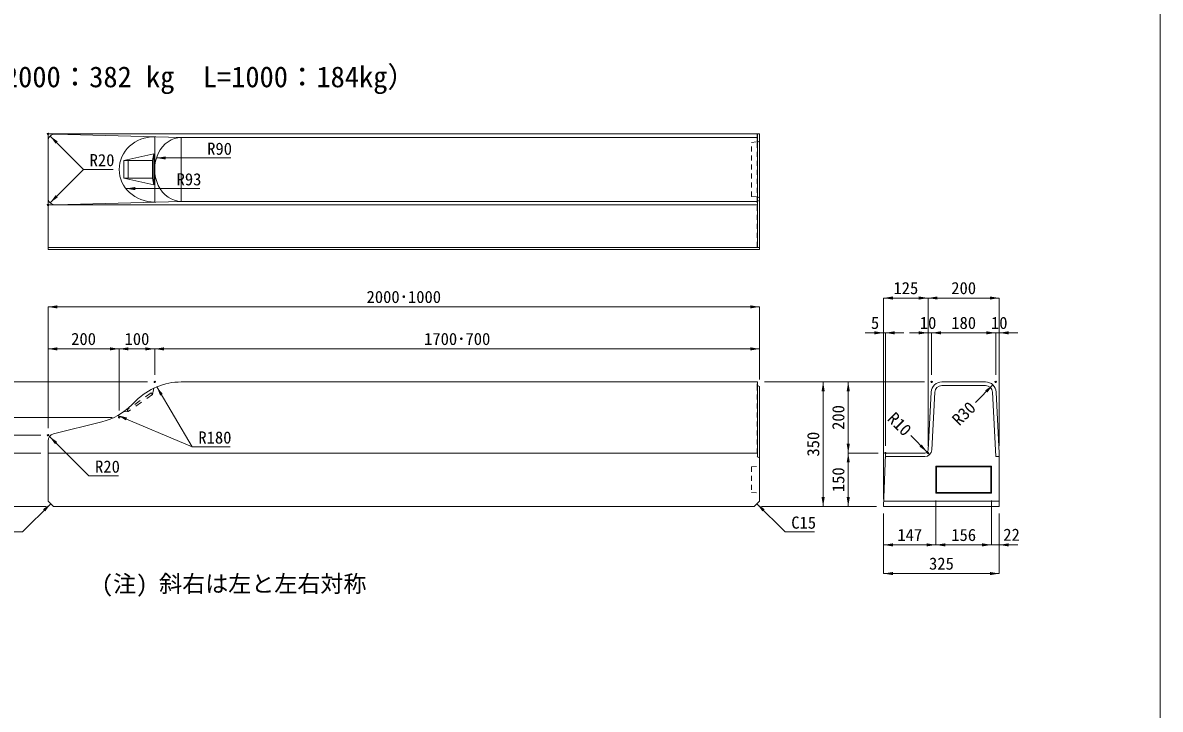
# Model space of a CAD drawing. Units: millimetres at full size, sheet at 1:25. Extents: x 19044 to 37689, y -9270 to 9420.
# Drawn here: x 34492 to 37689, y 2930 to 4860 of the extents above; entities that cross this region are included whole.
import ezdxf
from ezdxf.enums import TextEntityAlignment as Align

# ---------------------------------------------------------------- set-up
doc = ezdxf.new("R2010")
doc.units = ezdxf.units.MM
doc.header["$LTSCALE"] = 25
doc.linetypes.add('USER1', pattern=[1.5, 0.75, -0.75])
doc.linetypes.add('USER3', pattern=[1.0125, 0.5625, -0.45])
for name, color, linetype, lineweight in [('0_2', 7, 'Continuous', 9), ('寸法線', 7, 'Continuous', 9), ('本体', 2, 'Continuous', 5), ('枠', 5, 'Continuous', 5), ('補助線', 8, 'Continuous', 13)]:
    doc.layers.add(name, color=color, linetype=linetype, lineweight=lineweight)
doc.styles.add('ＭＳ ゴシック', font='')
doc.styles.get('ＭＳ ゴシック').set_extended_font_data('MS Gothic')

# ---------------------------------------------------------------- blocks, each defined once
blk = doc.blocks.new('filled_arrow')
at = {"color": 0, "linetype": 'Continuous', "lineweight": -2}
blk.add_solid([(7.5, 1.25), (0, 0), (7.5, -1.25)], dxfattribs=at)

msp = doc.modelspace()

# ---------------------------------------------------------------- linework, layer by layer
at = {"layer": '0_2', "color": 2, "lineweight": 13}
msp.add_line((34563.27, 3650.21), (36557.27, 3650.21), dxfattribs=at)
at = {"layer": '寸法線'}
for p, q in [((34563.27, 4061.24), (36563.27, 4061.24)), ((34563.27, 3720.21), (34563.27, 4061.24)), ((36563.27, 3857.21), (36563.27, 4061.24)), ((36911.71, 4086.07), (37036.71, 4086.07)), ((36911.71, 3520.21), (36911.71, 4086.07)), ((37036.71, 3670.21), (37036.71, 4086.07)), ((37036.71, 4086.07), (37236.71, 4086.07)), ((37036.71, 3670.21), (37036.71, 4086.07)), ((37236.71, 3670.21), (37236.71, 4086.07)), ((36859.71, 3988.23), (36968.71, 3988.23)), ((36911.71, 3520.21), (36911.71, 3988.23)), ((36916.71, 3670.21), (36916.71, 3988.23)), ((36984.71, 3988.23), (37098.71, 3988.23)), ((37036.71, 3670.21), (37036.71, 3988.23)), ((37046.71, 3870.21), (37046.71, 3988.23)), ((37046.71, 3988.23), (37226.71, 3988.23)), ((37046.71, 3870.21), (37046.71, 3988.23)), ((37174.71, 3988.23), (37288.71, 3988.23)), ((37226.71, 3870.21), (37226.71, 3988.23)), ((37226.71, 3870.21), (37226.71, 3988.23)), ((37236.71, 3670.21), (37236.71, 3988.23)), ((34563.27, 3943.11), (34763.27, 3943.11)), ((34563.27, 3720.21), (34563.27, 3943.11)), ((34763.27, 3770.21), (34763.27, 3943.11)), ((34763.27, 3943.11), (34863.27, 3943.11)), ((34763.27, 3770.21), (34763.27, 3943.11)), ((34863.27, 3870.21), (34863.27, 3943.11)), ((34863.27, 3943.11), (36563.27, 3943.11)), ((34863.27, 3870.21), (34863.27, 3943.11)), ((36563.27, 3857.21), (36563.27, 3943.11)), ((34843.27, 3850.21), (34409.7, 3850.21)), ((36577.27, 3850.21), (36741.78, 3850.21)), ((36741.78, 3500.21), (36741.78, 3850.21)), ((37026.71, 3850.21), (36741.78, 3850.21)), ((36741.78, 3850.21), (36741.78, 3500.21)), ((36812.31, 3650.21), (36812.31, 3850.21)), ((37026.71, 3850.21), (36812.31, 3850.21)), ((37218.85, 3841.94), (37169.51, 3792.6)), ((34743.27, 3750.21), (34409.7, 3750.21)), ((34743.27, 3750.21), (34409.7, 3750.21)), ((34543.27, 3700.21), (34409.7, 3700.21)), ((34543.27, 3700.21), (34409.7, 3700.21)), ((37034.09, 3652.96), (36987.75, 3699.31)), ((34543.27, 3650.21), (34409.7, 3650.21)), ((34543.27, 3650.21), (34409.7, 3650.21)), ((36812.31, 3500.21), (36812.31, 3650.21)), ((36896.71, 3650.21), (36812.31, 3650.21)), ((36896.71, 3650.21), (36812.31, 3650.21)), ((37058.71, 3517.21), (37058.71, 3392.08)), ((37058.71, 3517.21), (37058.71, 3392.08)), ((37214.71, 3517.21), (37214.71, 3393.33)), ((37214.71, 3517.21), (37214.71, 3392.08)), ((34558.27, 3500.21), (34409.7, 3500.21)), ((36568.27, 3500.21), (36741.78, 3500.21)), ((36891.71, 3500.21), (36741.78, 3500.21)), ((36891.71, 3500.21), (36812.31, 3500.21)), ((36911.71, 3480.21), (36911.71, 3392.08)), ((36911.71, 3480.21), (36911.71, 3311.48)), ((37236.71, 3480.21), (37236.71, 3392.08)), ((37236.71, 3480.21), (37236.71, 3311.48)), ((36911.71, 3392.08), (37058.71, 3392.08)), ((37058.71, 3392.08), (37214.71, 3392.08)), ((37162.71, 3392.08), (37288.71, 3392.08)), ((36911.71, 3311.48), (37236.71, 3311.48))]:
    msp.add_line(p, q, dxfattribs=at)
for points in [[(34569.31, 4541.5), (34663.11, 4447.7), (34670.31, 4447.7), (34746.47, 4447.7)], [(34868.17, 4479.79), (34993.41, 4479.79), (35000.61, 4479.79), (35076.76, 4479.79)], [(34569.31, 4353.9), (34663.11, 4447.7), (34670.31, 4447.7), (34680.31, 4447.7)], [(34782.21, 4393.83), (34907.45, 4393.83), (34914.65, 4393.83), (34989.88, 4393.83)], [(34868.95, 3836.51), (34968.69, 3667.87), (34975.89, 3667.87), (35075.43, 3667.87)], [(34759.93, 3756.11), (34968.69, 3667.87), (34975.89, 3667.87), (35075.43, 3667.87)], [(34567.51, 3696.9), (34678.37, 3586.04), (34685.57, 3586.04), (34761.72, 3586.04)], [(34570.77, 3507.71), (34491.62, 3428.56), (34484.42, 3428.56), (34408.82, 3428.56)], [(36555.77, 3507.71), (36634.92, 3428.56), (36642.12, 3428.56), (36717.72, 3428.56)]]:
    msp.add_lwpolyline(points, dxfattribs=at)
at = {"layer": '本体', "lineweight": 20}
for p, q in [((34563.27, 4222.7), (34563.27, 4547.7)), ((34563.27, 4547.7), (36563.27, 4547.7)), ((36563.27, 4222.7), (36563.27, 4547.7)), ((34563.27, 4368.22), (34563.27, 4527.18)), ((36557.27, 4527.27), (36563.27, 4524.7)), ((36557.27, 4368.13), (36563.27, 4370.7)), ((36557.27, 4358.13), (36563.27, 4360.7)), ((36563.27, 4222.7), (34563.27, 4222.7)), ((36557.27, 3850.21), (34937.83, 3850.21)), ((36557.27, 3850.21), (36557.27, 3839.78)), ((36557.31, 3839.76), (36563.27, 3837.21)), ((36563.27, 3650.21), (36563.27, 3837.21)), ((37198.17, 3850.21), (37075.25, 3850.21)), ((37045.29, 3821.71), (37037.19, 3659.71)), ((37236.71, 3650.21), (37228.14, 3821.71)), ((34810.55, 3797.49), (34798.52, 3785.46)), ((34714.9, 3738.12), (34578.42, 3704)), ((34563.27, 3684.59), (34563.27, 3515.21)), ((36563.27, 3515.21), (36563.27, 3650.21)), ((36916.61, 3647.31), (36911.71, 3500.21)), ((37027.2, 3650.21), (36919.61, 3650.21)), ((37236.71, 3650.21), (37236.71, 3500.21)), ((34563.27, 3515.21), (34578.27, 3500.21)), ((34578.27, 3500.21), (36548.27, 3500.21)), ((36548.27, 3500.21), (36563.27, 3515.21)), ((36911.71, 3500.21), (37236.71, 3500.21))]:
    msp.add_line(p, q, dxfattribs=at)
at = {"layer": '本体', "lineweight": 9}
for p, q in [((34583.78, 4547.18), (34937.79, 4537.7)), ((34937.79, 4537.7), (36557.27, 4537.7)), ((34860.78, 4491.05), (34776.3, 4472.7)), ((34860.78, 4404.35), (34860.78, 4491.05)), ((34776.3, 4422.7), (34776.3, 4472.7)), ((34860.78, 4404.35), (34776.3, 4422.7)), ((34937.83, 4357.7), (34583.78, 4348.23)), ((34937.83, 4357.7), (36557.27, 4357.7)), ((34563.27, 4347.7), (36557.27, 4347.7)), ((37236.71, 3515.21), (36912.21, 3515.21))]:
    msp.add_line(p, q, dxfattribs=at)
at = {"layer": '本体', "color": 4}
for p, q in [((36557.27, 4547.7), (36557.27, 4227.7)), ((36557.27, 3839.78), (36557.27, 3639.78)), ((37198.17, 3840.21), (37075.25, 3840.21)), ((37055.27, 3821.21), (37047.17, 3659.21)), ((37227.2, 3640.21), (37218.15, 3821.21)), ((36557.27, 3639.78), (36563.27, 3637.21)), ((36919.28, 3640.21), (37027.2, 3640.21)), ((37214.71, 3613.21), (37058.71, 3613.21)), ((37058.71, 3613.21), (37058.71, 3537.21)), ((37060.71, 3611.21), (37058.71, 3613.21)), ((37214.71, 3613.21), (37212.71, 3611.21)), ((37214.71, 3537.21), (37214.71, 3613.21)), ((37227.2, 3640.21), (37236.71, 3640.21)), ((37212.71, 3611.21), (37060.71, 3611.21)), ((37060.71, 3611.21), (37060.71, 3539.21)), ((37212.71, 3539.21), (37212.71, 3611.21)), ((37060.71, 3539.21), (37058.71, 3537.21)), ((37058.71, 3537.21), (37214.71, 3537.21)), ((37060.71, 3539.21), (37212.71, 3539.21)), ((37214.71, 3537.21), (37212.71, 3539.21))]:
    msp.add_line(p, q, dxfattribs=at)
at = {"layer": '本体', "color": 4, "linetype": 'USER3'}
for p, q in [((36540.27, 4523.7), (36563.27, 4525.7)), ((36540.27, 4371.7), (36540.27, 4523.7)), ((36540.27, 4371.7), (36563.27, 4369.7)), ((36557.27, 3850.21), (36556.27, 3840.21)), ((36556.27, 3840.21), (36556.27, 3640.21)), ((36556.27, 3840.21), (36557.31, 3839.76)), ((36540.27, 3611.21), (36563.27, 3613.21)), ((36556.27, 3640.21), (36557.27, 3639.78)), ((36540.27, 3611.21), (36540.27, 3539.21)), ((36540.27, 3539.21), (36563.27, 3537.21))]:
    msp.add_line(p, q, dxfattribs=at)
at = {"layer": '本体', "linetype": 'USER1'}
for p, q in [((36557.27, 4537.7), (36556.27, 4527.7)), ((36556.27, 4527.7), (36557.27, 4527.27)), ((36556.27, 4367.7), (36557.27, 4368.13)), ((36557.27, 4357.7), (36556.27, 4367.7)), ((36556.27, 4357.7), (36557.27, 4358.13)), ((36557.27, 4347.7), (36556.27, 4357.7))]:
    msp.add_line(p, q, dxfattribs=at)
at = {"layer": '本体'}
for p, q in [((34860.78, 4491.05), (34856.51, 4472.7)), ((34856.51, 4472.7), (34776.3, 4472.7)), ((34788.79, 4422.7), (34788.79, 4472.7)), ((34856.51, 4422.7), (34856.51, 4472.7)), ((34856.51, 4422.7), (34776.3, 4422.7)), ((34856.51, 4422.7), (34860.78, 4404.35)), ((34563.27, 4227.7), (36563.27, 4227.7))]:
    msp.add_line(p, q, dxfattribs=at)
at = {"layer": '本体', "linetype": 'USER1', "lineweight": 9}
for p, q in [((34853.07, 3819.45), (34785.35, 3772.03)), ((34856.51, 3814.54), (34788.79, 3767.11)), ((34853.07, 3819.45), (34856.51, 3814.54)), ((34860.78, 3832.89), (34856.51, 3814.54)), ((34788.79, 3767.11), (34776.3, 3766.58)), ((34785.35, 3772.03), (34788.79, 3767.11))]:
    msp.add_line(p, q, dxfattribs=at)
at = {"layer": '本体', "lineweight": 20}
for centre, radius, start, end in [((34583.27, 4527.18), 20, 88.53126, 180), ((34937.83, 3670.21), 180, 90, 135), ((37075.25, 3820.21), 30, 90, 177.13793), ((37198.17, 3820.21), 30, 2.86226, 90), ((34671.25, 3912.74), 180, 284.03624, 315), ((34583.27, 3684.59), 20, 104.03624, 180), ((36919.61, 3647.21), 3, 90, 178.0913), ((37027.2, 3660.21), 10, 270, 357.13793)]:
    msp.add_arc(centre, radius, start, end, dxfattribs=at)
at = {"layer": '本体', "lineweight": 9}
msp.add_arc((34583.27, 4368.22), 20, 180, 271.46874, dxfattribs=at)
at = {"layer": '本体', "color": 4}
for centre, radius, start, end in [((37075.25, 3820.21), 20, 90, 177.1376), ((37198.17, 3820.21), 20, 2.86241, 90), ((37027.2, 3660.21), 20, 270.00002, 357.1376), ((36919.28, 3637.21), 3, 90, 178.08801)]:
    msp.add_arc(centre, radius, start, end, dxfattribs=at)
at = {"layer": '本体', "lineweight": 9}
for centre, major_axis, ratio, start_param, end_param in [((34863.27, 4447.7), (-100, 0), 0.919951, 4.712389, 7.8539816), ((34937.83, 4447.7), (0, 90), 0.828412, 0, 3.141631)]:
    msp.add_ellipse(centre, major_axis=major_axis, ratio=ratio, start_param=start_param, end_param=end_param, dxfattribs=at)
at = {"layer": '枠', "lineweight": 20}
msp.add_line((37689.19, 999.77), (37689.19, 7999.77), dxfattribs=at)
at = {"layer": '補助線'}
for p, q in [((34863.27, 4355.71), (34863.27, 4539.7)), ((34937.83, 4357.7), (34937.83, 4537.7))]:
    msp.add_line(p, q, dxfattribs=at)
at = {"layer": '補助線', "color": 4, "linetype": 'USER3', "lineweight": 5}
msp.add_line((36556.27, 4547.7), (36556.27, 4227.7), dxfattribs=at)
at = {"layer": '補助線'}
for centre in [(34563.27, 4547.7), (34563.27, 4347.7), (34863.27, 3850.21), (37046.71, 3850.21), (37226.71, 3850.21), (34763.27, 3750.21), (34563.27, 3700.21), (36916.71, 3650.21), (37036.71, 3650.21)]:
    msp.add_circle(centre, 2, dxfattribs=at)

# ---------------------------------------------------------------- block references
at = {"layer": '寸法線', "xscale": 3.47, "yscale": 3.47}
for p, rotation in [((34569.31, 4541.5), 315), ((34569.31, 4353.9), 45), ((36563.27, 4061.24), 180), ((37036.71, 4086.07), 180), ((37236.71, 4086.07), 180), ((36911.71, 3988.23), 180), ((37036.71, 3988.23), 180), ((37226.71, 3988.23), 180), ((37226.71, 3988.23), 180), ((34763.27, 3943.11), 180), ((34863.27, 3943.11), 180), ((36563.27, 3943.11), 180), ((34868.95, 3836.51), 300.6), ((36741.78, 3850.21), 270), ((36741.78, 3850.21), 270), ((36812.31, 3850.21), 270), ((37218.85, 3841.94), 225), ((34759.93, 3756.11), 337.1), ((34567.51, 3696.9), 315), ((36812.31, 3650.21), 90), ((36812.31, 3650.21), 270), ((37034.09, 3652.96), 135), ((36741.78, 3500.21), 90), ((36741.78, 3500.21), 90), ((36812.31, 3500.21), 90), ((34570.77, 3507.71), 225), ((36555.77, 3507.71), 315), ((37058.71, 3392.08), 180), ((37214.71, 3392.08), 180), ((37214.71, 3392.08), 180), ((37236.71, 3311.48), 180)]:
    msp.add_blockref('filled_arrow', p, dxfattribs=dict(at, rotation=rotation))
for p in [(34868.17, 4479.79), (34782.21, 4393.83), (34563.27, 4061.24), (36911.71, 4086.07), (37036.71, 4086.07), (36916.71, 3988.23), (37046.71, 3988.23), (37046.71, 3988.23), (37236.71, 3988.23), (34563.27, 3943.11), (34763.27, 3943.11), (34863.27, 3943.11), (36911.71, 3392.08), (37058.71, 3392.08), (37236.71, 3392.08), (36911.71, 3311.48)]:
    msp.add_blockref('filled_arrow', p, dxfattribs=at)

# ---------------------------------------------------------------- texts
at = {"layer": '0_2', "style": 'ＭＳ ゴシック'}
for s, height, p in [('■ 斜 左 [反射板付き]（L=2000：382 kg  L=1000：184kg）', 58.65, (33440.2, 4661.05)), ('(注) 斜右は左と左右対称', 47.47, (34713.91, 3244.85))]:
    msp.add_text(s, height=height, dxfattribs=at).set_placement(p, align=Align.BOTTOM_LEFT)
at = {"layer": '寸法線', "style": 'ＭＳ ゴシック'}
for s, p in [('R90', (35010.61, 4522.99)), ('R20', (34680.31, 4490.9)), ('R93', (34924.65, 4437.03)), ('R180', (34985.89, 3711.07)), ('R180', (34985.89, 3711.07)), ('R20', (34695.57, 3629.24)), ('C15', (36652.12, 3471.76))]:
    msp.add_text(s, height=34.18, dxfattribs=at).set_placement(p, align=Align.TOP_LEFT)
for s, p in [('125', (36974.21, 4114.07)), ('200', (37136.71, 4114.07)), ('2000･1000', (35563.27, 4089.24)), ('5', (36887.62, 4016.23)), ('10', (37036.71, 4016.23)), ('180', (37136.71, 4016.23)), ('10', (37236.71, 4016.23)), ('200', (34663.27, 3971.11)), ('100', (34813.27, 3971.11)), ('1700･700', (35713.27, 3971.11)), ('147', (36985.21, 3420.08)), ('156', (37136.71, 3420.08)), ('22', (37271.33, 3420.69)), ('325', (37074.21, 3339.48))]:
    msp.add_text(s, height=34.18, dxfattribs=at).set_placement(p, align=Align.MIDDLE_CENTER)
for s, p in [('200', (36784.31, 3750.21)), ('350', (36713.78, 3675.21)), ('350', (36713.78, 3675.21)), ('150', (36784.31, 3575.21))]:
    msp.add_text(s, height=34.18, rotation=90, dxfattribs=at).set_placement(p, align=Align.MIDDLE_CENTER)
for s, rotation, p in [('R30', 45, (37149.71, 3798.26)), ('R10', 315, (36993.41, 3719.1))]:
    msp.add_text(s, height=34.18, rotation=rotation, dxfattribs=at).set_placement(p, align=Align.TOP_RIGHT)

doc.saveas('drawing.dxf')
